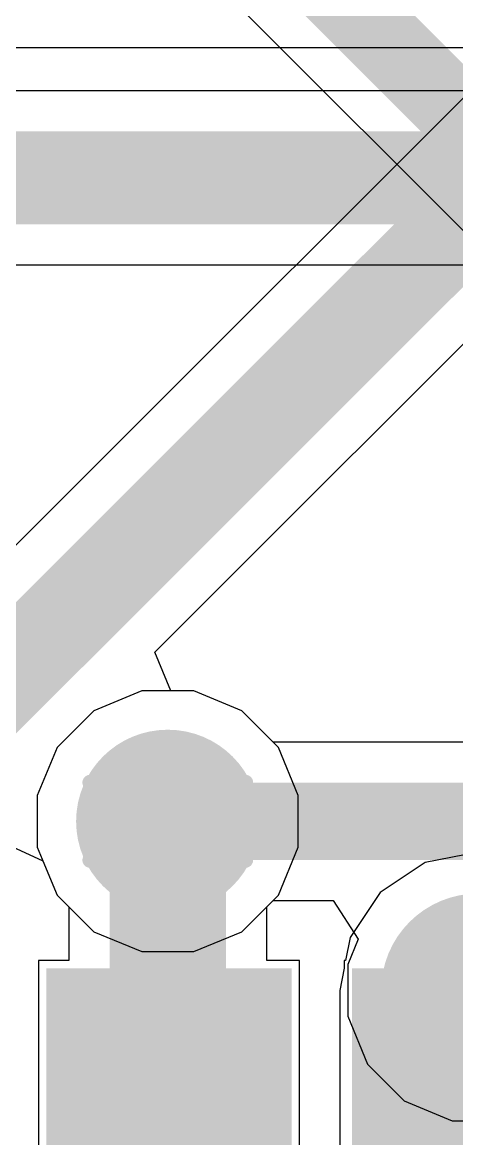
# Model space of a CAD drawing. Header units: inches. Extents: x -4 to 389, y 0 to 108.
# Drawn here: x 27.498 to 28.919, y 2.11 to 5.767 of the extents above; entities that cross this region are included whole.
import ezdxf

# ---------------------------------------------------------------- set-up
doc = ezdxf.new("R2010")
doc.units = ezdxf.units.IN
for name, color, linetype in [('Bottom Layer', 5, 'Continuous'), ('Drill Drawing', 1, 'Continuous'), ('Signal_1', 16, 'Continuous'), ('Signal_2', 76, 'Continuous'), ('Top Layer', 1, 'Continuous'), ('Top Paste', 8, 'Continuous'), ('Top Solder', 216, 'Continuous'), ('Via Holes', 16, 'Continuous')]:
    doc.layers.add(name, color=color, linetype=linetype)

msp = doc.modelspace()

# ---------------------------------------------------------------- hatches: boundary and pattern name
at = {"layer": 'Bottom Layer'}
h = msp.add_hatch(color=5, dxfattribs=at)
edge = h.paths.add_edge_path()
edge.add_arc((27.9739, 3.1496), 0.3, 0, 360)
h = msp.add_hatch(color=5, dxfattribs=at)
edge = h.paths.add_edge_path()
edge.add_arc((28.9899, 2.5956), 0.3, 0, 360)
at = {"layer": 'Signal_1'}
h = msp.add_hatch(color=16, dxfattribs=at)
edge = h.paths.add_edge_path()
edge.add_arc((27.9739, 3.1496), 0.3, 0, 360)
h = msp.add_hatch(color=16, dxfattribs=at)
edge = h.paths.add_edge_path()
edge.add_arc((28.9899, 2.5956), 0.3, 0, 360)
at = {"layer": 'Signal_2'}
h = msp.add_hatch(color=76, dxfattribs=at)
edge = h.paths.add_edge_path()
edge.add_arc((27.9739, 3.1496), 0.3, 0, 360)
h = msp.add_hatch(color=76, dxfattribs=at)
edge = h.paths.add_edge_path()
edge.add_arc((28.9899, 2.5956), 0.3, 0, 360)
at = {"layer": 'Top Layer'}
h = msp.add_hatch(color=1, dxfattribs=at)
edge = h.paths.add_edge_path()
edge.add_arc((27.9739, 3.1496), 0.3, 0, 360)
h = msp.add_hatch(color=1, dxfattribs=at)
edge = h.paths.add_edge_path()
edge.add_arc((28.9899, 2.5956), 0.3, 0, 360)
for points in [[(28.2781, 0.5662), (27.6781, 0.5662), (27.6781, 2.5662), (28.2781, 2.5662)], [(29.2781, 0.5662), (28.6781, 0.5662), (28.6781, 2.5662), (29.2781, 2.5662)]]:
    msp.add_hatch(color=1, dxfattribs=at).paths.add_polyline_path(points)
at = {"layer": 'Top Paste'}
for points in [[(28.2781, 0.5662), (27.6781, 0.5662), (27.6781, 2.5662), (28.2781, 2.5662)], [(29.2781, 0.5662), (28.6781, 0.5662), (28.6781, 2.5662), (29.2781, 2.5662)]]:
    msp.add_hatch(color=8, dxfattribs=at).paths.add_polyline_path(points)
at = {"layer": 'Top Solder'}
for points in [[(28.3797, 0.4646), (27.5765, 0.4646), (27.5765, 2.6678), (28.3797, 2.6678)], [(29.3797, 0.4646), (28.5765, 0.4646), (28.5765, 2.6678), (29.3797, 2.6678)]]:
    msp.add_hatch(color=216, dxfattribs=at).paths.add_polyline_path(points)
at = {"layer": 'Via Holes'}
h = msp.add_hatch(color=7, dxfattribs=at)
edge = h.paths.add_edge_path()
edge.add_arc((27.9739, 3.1496), 0.15, 0, 360)
h = msp.add_hatch(color=7, dxfattribs=at)
edge = h.paths.add_edge_path()
edge.add_arc((28.9899, 2.5956), 0.15, 0, 360)

# ---------------------------------------------------------------- linework, layer by layer
at = {"layer": 'Bottom Layer'}
for p, q in [((17.771, 5.6841), (28.9744, 5.6841)), ((31.0038, 5.5427), (22.5552, 5.5427)), ((22.6732, 4.9729), (31.1218, 4.9729)), ((27.8889, 3.5766), (27.732, 3.5116)), ((28.0588, 3.5766), (27.8889, 3.5766)), ((28.2158, 3.5116), (28.0588, 3.5766)), ((27.732, 3.5116), (27.6119, 3.3915)), ((28.3188, 3.4086), (28.2158, 3.5116)), ((29.8393, 3.4086), (28.3188, 3.4086)), ((27.6119, 3.3915), (27.5469, 3.2345)), ((27.5469, 3.2345), (27.5469, 3.0647)), ((27.5469, 3.0647), (27.6119, 2.9077)), ((27.6119, 2.9077), (27.732, 2.7876)), ((28.2158, 2.7876), (28.3188, 2.8906)), ((28.3188, 2.8906), (28.5151, 2.8906)), ((28.5151, 2.8906), (28.5973, 2.7636)), ((27.732, 2.7876), (27.8889, 2.7226)), ((28.0588, 2.7226), (28.2158, 2.7876)), ((28.5973, 2.7636), (28.5629, 2.6805)), ((27.8889, 2.7226), (28.0588, 2.7226)), ((28.5629, 2.6805), (28.5629, 2.5107)), ((28.5629, 2.5107), (28.6279, 2.3537)), ((28.6279, 2.3537), (28.748, 2.2336)), ((28.748, 2.2336), (28.9049, 2.1686)), ((28.9049, 2.1686), (29.0748, 2.1686))]:
    msp.add_line(p, q, dxfattribs=at)
for points, const_width in [([(22.5552, 5.2578), (31.1218, 5.2578)], 0.3048), ([(27.9739, 3.1496), (29.9466, 3.1496)], 0.254)]:
    msp.add_lwpolyline(points, dxfattribs=dict(at, const_width=const_width))
at = {"layer": 'Bottom Layer', "const_width": 0.127}
msp.add_lwpolyline([(27.9104, 3.1496, 1), (28.0374, 3.1496, 1)], format="xyb", close=True, dxfattribs=at)
at = {"layer": 'Drill Drawing', "const_width": 0.0508}
for points in [[(27.8469, 3.2766), (27.9739, 3.4036)], [(27.9739, 3.4036), (28.1009, 3.2766)], [(27.7199, 3.2766), (27.8469, 3.1496)], [(27.7199, 3.2766), (27.8469, 3.2766)], [(28.1009, 3.2766), (28.2279, 3.2766)], [(28.1009, 3.1496), (28.2279, 3.2766)], [(27.7199, 3.0226), (27.8469, 3.1496)], [(28.1009, 3.1496), (28.2279, 3.0226)], [(27.7199, 3.0226), (27.8469, 3.0226)], [(27.8469, 3.0226), (27.9739, 2.8956)], [(27.9739, 2.8956), (28.1009, 3.0226)], [(28.1009, 3.0226), (28.2279, 3.0226)], [(28.8629, 2.7226), (28.9899, 2.8496)], [(28.7359, 2.7226), (28.8629, 2.5956)], [(28.7359, 2.7226), (28.8629, 2.7226)], [(28.7359, 2.4686), (28.8629, 2.5956)], [(28.7359, 2.4686), (28.8629, 2.4686)], [(28.8629, 2.4686), (28.9899, 2.3416)]]:
    msp.add_lwpolyline(points, dxfattribs=at)
at = {"layer": 'Drill Drawing', "const_width": 0.0254}
for points in [[(27.9612, 3.4036, 1), (27.9866, 3.4036, 1)], [(27.9612, 3.4036, 1), (27.9866, 3.4036, 1)], [(27.7072, 3.2766, 1), (27.7326, 3.2766, 1)], [(27.7072, 3.2766, 1), (27.7326, 3.2766, 1)], [(27.8342, 3.2766, 1), (27.8596, 3.2766, 1)], [(27.8342, 3.2766, 1), (27.8596, 3.2766, 1)], [(28.0882, 3.2766, 1), (28.1136, 3.2766, 1)], [(28.0882, 3.2766, 1), (28.1136, 3.2766, 1)], [(28.2152, 3.2766, 1), (28.2406, 3.2766, 1)], [(28.2152, 3.2766, 1), (28.2406, 3.2766, 1)], [(27.8342, 3.1496, 1), (27.8596, 3.1496, 1)], [(27.8342, 3.1496, 1), (27.8596, 3.1496, 1)], [(28.0882, 3.1496, 1), (28.1136, 3.1496, 1)], [(28.0882, 3.1496, 1), (28.1136, 3.1496, 1)], [(27.7072, 3.0226, 1), (27.7326, 3.0226, 1)], [(27.7072, 3.0226, 1), (27.7326, 3.0226, 1)], [(27.8342, 3.0226, 1), (27.8596, 3.0226, 1)], [(27.8342, 3.0226, 1), (27.8596, 3.0226, 1)], [(28.0882, 3.0226, 1), (28.1136, 3.0226, 1)], [(28.0882, 3.0226, 1), (28.1136, 3.0226, 1)], [(28.2152, 3.0226, 1), (28.2406, 3.0226, 1)], [(28.2152, 3.0226, 1), (28.2406, 3.0226, 1)], [(27.9612, 2.8956, 1), (27.9866, 2.8956, 1)], [(27.9612, 2.8956, 1), (27.9866, 2.8956, 1)], [(28.7232, 2.7226, 1), (28.7486, 2.7226, 1)], [(28.7232, 2.7226, 1), (28.7486, 2.7226, 1)], [(28.8502, 2.7226, 1), (28.8756, 2.7226, 1)], [(28.8502, 2.7226, 1), (28.8756, 2.7226, 1)], [(28.8502, 2.5956, 1), (28.8756, 2.5956, 1)], [(28.8502, 2.5956, 1), (28.8756, 2.5956, 1)], [(28.7232, 2.4686, 1), (28.7486, 2.4686, 1)], [(28.7232, 2.4686, 1), (28.7486, 2.4686, 1)], [(28.8502, 2.4686, 1), (28.8756, 2.4686, 1)], [(28.8502, 2.4686, 1), (28.8756, 2.4686, 1)]]:
    msp.add_lwpolyline(points, format="xyb", close=True, dxfattribs=at)
at = {"layer": 'Signal_1'}
for p, q in [((30.7805, 7.3586), (27.7636, 4.3416)), ((28.1664, 3.9388), (30.3833, 6.1556)), ((27.7636, 4.3416), (26.9985, 3.5766)), ((27.9313, 3.7036), (28.1664, 3.9388)), ((27.9839, 3.5766), (27.9313, 3.7036)), ((28.0588, 3.5766), (27.9839, 3.5766)), ((28.2158, 3.5116), (28.0588, 3.5766)), ((28.3359, 3.3915), (28.2158, 3.5116)), ((28.4009, 3.2345), (28.3359, 3.3915)), ((28.4009, 3.0647), (28.4009, 3.2345)), ((27.449, 3.0739), (27.5654, 3.0199)), ((28.3359, 2.9077), (28.4009, 3.0647)), ((27.5654, 3.0199), (27.6119, 2.9077)), ((27.6119, 2.9077), (27.732, 2.7876)), ((28.2158, 2.7876), (28.3359, 2.9077)), ((27.732, 2.7876), (27.8889, 2.7226)), ((28.0588, 2.7226), (28.2158, 2.7876)), ((27.8889, 2.7226), (28.0588, 2.7226))]:
    msp.add_line(p, q, dxfattribs=at)
at = {"layer": 'Signal_1', "const_width": 0.3048}
for points in [[(27.965, 4.1402), (42.9514, 19.1266)], [(26.9748, 3.15), (27.965, 4.1402)]]:
    msp.add_lwpolyline(points, dxfattribs=at)
at = {"layer": 'Signal_1', "const_width": 0.1524}
msp.add_lwpolyline([(27.8888, 4.1402, 1), (28.0412, 4.1402, 1)], format="xyb", close=True, dxfattribs=at)
msp.add_lwpolyline([(27.8888, 4.1402, 1), (28.0412, 4.1402, 1)], format="xyb", close=True, dxfattribs=at)
at = {"layer": 'Signal_2'}
for p, q in [((28.2162, 5.8091), (29.7152, 4.3102)), ((27.8889, 3.5766), (27.732, 3.5116)), ((28.0588, 3.5766), (27.8889, 3.5766)), ((28.2158, 3.5116), (28.0588, 3.5766)), ((27.732, 3.5116), (27.6119, 3.3915)), ((28.3359, 3.3915), (28.2158, 3.5116)), ((27.6119, 3.3915), (27.5469, 3.2345)), ((28.4009, 3.2345), (28.3359, 3.3915)), ((27.5469, 3.2345), (27.5469, 3.0647)), ((28.4009, 3.0647), (28.4009, 3.2345)), ((27.5469, 3.0647), (27.6119, 2.9077)), ((28.3359, 2.9077), (28.4009, 3.0647)), ((27.6119, 2.9077), (27.732, 2.7876)), ((28.2158, 2.7876), (28.3359, 2.9077)), ((27.732, 2.7876), (27.8889, 2.7226)), ((28.0588, 2.7226), (28.2158, 2.7876)), ((27.8889, 2.7226), (28.0588, 2.7226))]:
    msp.add_line(p, q, dxfattribs=at)
at = {"layer": 'Signal_2', "const_width": 0.254}
msp.add_lwpolyline([(28.3993, 5.9923), (29.9741, 4.4175)], dxfattribs=at)
at = {"layer": 'Top Layer'}
for p, q in [((27.8889, 3.5766), (27.732, 3.5116)), ((28.0588, 3.5766), (27.8889, 3.5766)), ((28.2158, 3.5116), (28.0588, 3.5766)), ((27.732, 3.5116), (27.6119, 3.3915)), ((28.3359, 3.3915), (28.2158, 3.5116)), ((27.6119, 3.3915), (27.5469, 3.2345)), ((28.4009, 3.2345), (28.3359, 3.3915)), ((27.5469, 3.2345), (27.5469, 3.0647)), ((28.4009, 3.0647), (28.4009, 3.2345)), ((27.5469, 3.0647), (27.6119, 2.9077)), ((28.3359, 2.9077), (28.4009, 3.0647)), ((28.9899, 3.0488), (28.8164, 3.0143)), ((28.8164, 3.0143), (28.6694, 2.9161)), ((27.6119, 2.9077), (27.6502, 2.8695)), ((28.2976, 2.8695), (28.3359, 2.9077)), ((28.6694, 2.9161), (28.5712, 2.769)), ((27.6502, 2.8695), (27.6502, 2.6932)), ((28.2976, 2.6932), (28.2976, 2.8695)), ((28.5712, 2.769), (28.5561, 2.6932)), ((27.6502, 2.6932), (27.5511, 2.6932)), ((27.5511, 2.6932), (27.5511, 0.4392)), ((28.4051, 2.6932), (28.2976, 2.6932)), ((28.4051, 0.4392), (28.4051, 2.6932)), ((28.5561, 2.6932), (28.5511, 2.6932)), ((28.5511, 2.6932), (28.5511, 2.6682)), ((28.5511, 2.6682), (28.5367, 2.5956)), ((28.5367, 2.5956), (28.5367, 1.5487))]:
    msp.add_line(p, q, dxfattribs=at)
for points, const_width in [([(27.9739, 1.5322), (27.9739, 3.175)], 0.381), ([(28.9899, 1.5487), (28.9899, 2.5956)], 0.635)]:
    msp.add_lwpolyline(points, dxfattribs=dict(at, const_width=const_width))
for points, const_width in [([(27.8786, 3.175, 1), (28.0691, 3.175, 1)], 0.1905), ([(28.8311, 2.5956, 1), (29.1486, 2.5956, 1)], 0.3175)]:
    msp.add_lwpolyline(points, format="xyb", close=True, dxfattribs=dict(at, const_width=const_width))

doc.saveas('drawing.dxf')
